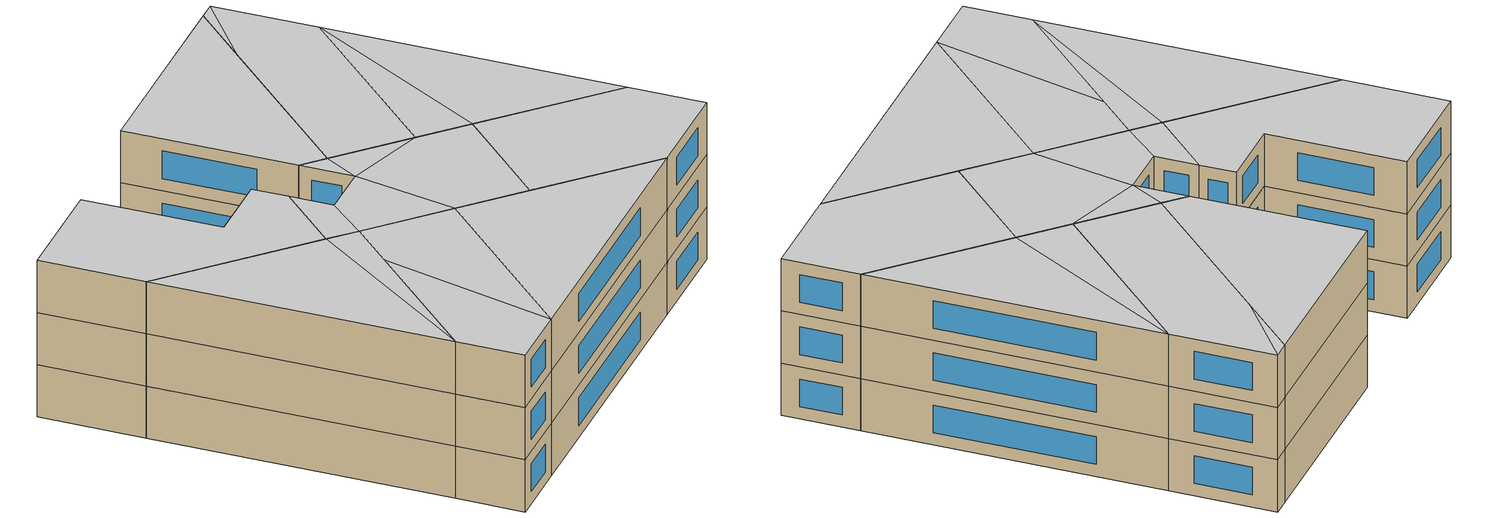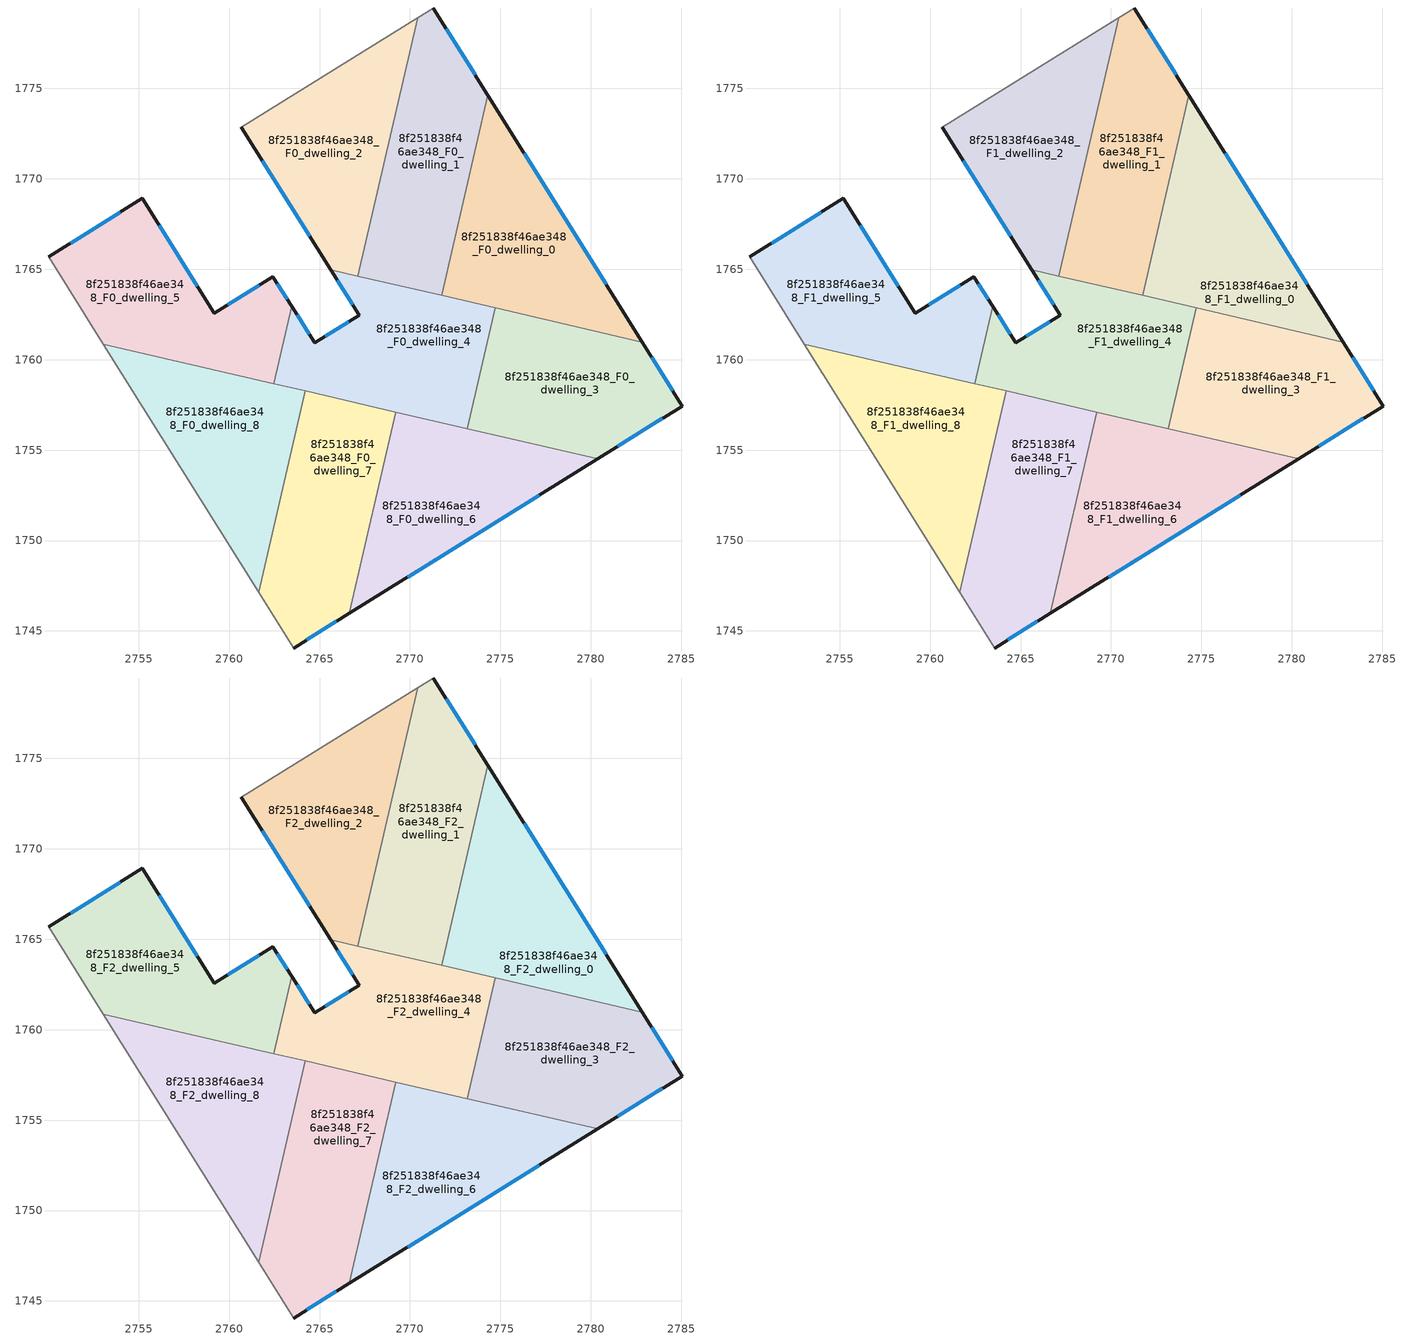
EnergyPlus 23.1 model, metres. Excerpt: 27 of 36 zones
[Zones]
8f251838f46ae348_F0_dwelling_0
 floor ground (EU_floor_Construction): 2774.31,1774.61 2782.85,1760.98 2771.75,1763.55 z0
 wall outside (EU_wall_Construction): 2782.85,1760.98 2774.31,1774.61 z0:3
 wall to 8f251838f46ae348_F0_dwelling_1 (EU_wall_Construction): 2774.31,1774.61 2771.75,1763.55 z0:3
 wall to 8f251838f46ae348_F0_dwelling_3 (EU_wall_Construction): 2774.72,1762.86 2782.85,1760.98 z0:3
 wall to 8f251838f46ae348_F0_dwelling_4 (EU_wall_Construction): 2771.75,1763.55 2774.72,1762.86 z0:3
 window (EU_Window_Construction): 2780.84,1764.18 2776.31,1771.41 z0.7:2.3
8f251838f46ae348_F0_dwelling_1
 floor ground (EU_floor_Construction): 2771.28,1779.45 2774.31,1774.61 2771.75,1763.55 2767.12,1764.62 2770.43,1778.92 z0
 wall outside (EU_wall_Construction): 2774.31,1774.61 2771.28,1779.45 z0:3
 wall adiabatic (EU_wall_Construction): 2771.28,1779.45 2770.43,1778.92 z0:3
 wall to 8f251838f46ae348_F0_dwelling_2 (EU_wall_Construction): 2770.43,1778.92 2767.12,1764.62 z0:3
 wall to 8f251838f46ae348_F0_dwelling_4 (EU_wall_Construction): 2767.12,1764.62 2771.75,1763.55 z0:3
 window (EU_Window_Construction): 2773.6,1775.75 2771.99,1778.31 z0.7:2.3
8f251838f46ae348_F0_dwelling_2
 floor ground (EU_floor_Construction): 2770.43,1778.92 2767.12,1764.62 2765.62,1764.97 2760.68,1772.86 z0
 wall outside (EU_wall_Construction): 2760.68,1772.86 2765.62,1764.97 z0:3
 wall adiabatic (EU_wall_Construction): 2770.43,1778.92 2760.68,1772.86 z0:3
 wall to 8f251838f46ae348_F0_dwelling_4 (EU_wall_Construction): 2765.62,1764.97 2767.12,1764.62 z0:3
 window (EU_Window_Construction): 2761.84,1771.01 2764.46,1766.82 z0.7:2.3
8f251838f46ae348_F0_dwelling_3
 floor ground (EU_floor_Construction): 2782.85,1760.98 2785.06,1757.44 2780.38,1754.52 2773.17,1756.19 2774.72,1762.86 z0
 wall outside (EU_wall_Construction): 2780.38,1754.52 2785.06,1757.44 2782.85,1760.98 z0:3
 wall to 8f251838f46ae348_F0_dwelling_4 (EU_wall_Construction): 2774.72,1762.86 2773.17,1756.19 z0:3
 wall to 8f251838f46ae348_F0_dwelling_6 (EU_wall_Construction): 2773.17,1756.19 2780.38,1754.52 z0:3
 window (EU_Window_Construction): 2784.54,1758.27 2783.37,1760.15 / 2781.48,1755.21 2783.96,1756.75 z0.7:2.3
8f251838f46ae348_F0_dwelling_4
 floor ground (EU_floor_Construction): 2774.72,1762.86 2773.17,1756.19 2769.23,1757.11 2767.19,1762.46 2771.75,1763.55 z0; 2771.75,1763.55 2767.19,1762.46 2767.12,1764.62 z0; 2767.12,1764.62 2767.19,1762.46 2765.62,1764.97 z0; 2763.45,1762.95 2764.72,1760.93 2764.21,1758.27 2762.46,1758.68 z0; 2767.19,1762.46 2769.23,1757.11 2764.21,1758.27 2764.72,1760.93 z0
 wall outside (EU_wall_Construction): 2765.62,1764.97 2767.19,1762.46 2764.72,1760.93 2763.46,1762.95 z0:3
 wall to 8f251838f46ae348_F0_dwelling_5 (EU_wall_Construction): 2763.45,1762.95 2762.46,1758.67 z0:3
 wall to 8f251838f46ae348_F0_dwelling_7 (EU_wall_Construction): 2764.21,1758.27 2769.23,1757.11 z0:3
 wall to 8f251838f46ae348_F0_dwelling_6 (EU_wall_Construction): 2769.23,1757.11 2773.17,1756.19 z0:3
 wall to 8f251838f46ae348_F0_dwelling_8 (EU_wall_Construction): 2762.46,1758.67 2764.21,1758.27 z0:3
 window (EU_Window_Construction): 2764.42,1761.4 2763.75,1762.48 / 2766.61,1762.1 2765.3,1761.29 / 2765.99,1764.38 2766.82,1763.05 z0.7:2.3
8f251838f46ae348_F0_dwelling_5
 floor ground (EU_floor_Construction): 2762.42,1764.6 2763.45,1762.95 2762.46,1758.68 2753.05,1760.86 2750.02,1765.7 2755.19,1768.92 2759.16,1762.57 z0
 wall outside (EU_wall_Construction): 2763.46,1762.95 2762.42,1764.6 2759.16,1762.57 2755.19,1768.92 2750.02,1765.7 z0:3
 wall adiabatic (EU_wall_Construction): 2750.02,1765.7 2753.05,1760.86 z0:3
 wall to 8f251838f46ae348_F0_dwelling_8 (EU_wall_Construction): 2753.05,1760.86 2762.46,1758.67 z0:3
 window (EU_Window_Construction): 2753.98,1768.16 2751.23,1766.45 / 2758.23,1764.06 2756.12,1767.42 / 2761.66,1764.12 2759.93,1763.05 / 2763.21,1763.34 2762.67,1764.21 z0.7:2.3
8f251838f46ae348_F0_dwelling_6
 floor ground (EU_floor_Construction): 2780.38,1754.52 2766.65,1745.97 2769.23,1757.11 z0
 wall outside (EU_wall_Construction): 2766.65,1745.97 2780.38,1754.52 z0:3
 wall to 8f251838f46ae348_F0_dwelling_7 (EU_wall_Construction): 2769.23,1757.11 2766.65,1745.97 z0:3
 window (EU_Window_Construction): 2769.87,1747.98 2777.16,1752.51 z0.7:2.3
8f251838f46ae348_F0_dwelling_7
 floor ground (EU_floor_Construction): 2769.23,1757.11 2766.65,1745.97 2763.54,1755.39 2764.21,1758.27 z0; 2763.54,1755.39 2766.65,1745.97 2763.57,1744.06 2761.63,1747.14 z0
 wall outside (EU_wall_Construction): 2763.57,1744.06 2766.65,1745.97 z0:3
 wall adiabatic (EU_wall_Construction): 2761.63,1747.14 2763.57,1744.06 z0:3
 wall to 8f251838f46ae348_F0_dwelling_8 (EU_wall_Construction): 2764.21,1758.27 2761.63,1747.14 z0:3
 window (EU_Window_Construction): 2764.29,1744.51 2765.92,1745.52 z0.7:2.3
8f251838f46ae348_F0_dwelling_8
 floor ground (EU_floor_Construction): 2764.21,1758.27 2761.63,1747.14 2762.46,1758.67 z0; 2762.46,1758.67 2761.63,1747.14 2753.05,1760.86 z0
 wall adiabatic (EU_wall_Construction): 2753.05,1760.86 2761.63,1747.14 z0:3
8f251838f46ae348_F1_dwelling_0
 floor to 8f251838f46ae348_F0_dwelling_0 (EU_floor_Construction): 2774.31,1774.61 2774.72,1762.86 2771.75,1763.55 z3; 2774.31,1774.61 2782.85,1760.98 2774.72,1762.86 z3
 wall outside (EU_wall_Construction): 2782.85,1760.98 2774.31,1774.61 z3:6
 wall to 8f251838f46ae348_F1_dwelling_1 (EU_wall_Construction): 2774.31,1774.61 2771.75,1763.55 z3:6
 wall to 8f251838f46ae348_F1_dwelling_3 (EU_wall_Construction): 2774.72,1762.86 2782.85,1760.98 z3:6
 wall to 8f251838f46ae348_F1_dwelling_4 (EU_wall_Construction): 2771.75,1763.55 2774.72,1762.86 z3:6
 window (EU_Window_Construction): 2780.84,1764.18 2776.31,1771.41 z3.7:5.3
8f251838f46ae348_F1_dwelling_1
 floor to 8f251838f46ae348_F0_dwelling_1 (EU_floor_Construction): 2771.28,1779.45 2774.31,1774.61 2771.75,1763.55 2767.12,1764.62 2769.49,1774.88 z3; 2771.28,1779.45 2769.49,1774.88 2770.43,1778.92 z3
 wall outside (EU_wall_Construction): 2774.31,1774.61 2771.28,1779.45 z3:6
 wall adiabatic (EU_wall_Construction): 2771.28,1779.45 2770.43,1778.92 z3:6
 wall to 8f251838f46ae348_F1_dwelling_2 (EU_wall_Construction): 2770.43,1778.92 2767.12,1764.62 z3:6
 wall to 8f251838f46ae348_F1_dwelling_4 (EU_wall_Construction): 2767.12,1764.62 2771.75,1763.55 z3:6
 window (EU_Window_Construction): 2773.6,1775.75 2771.99,1778.31 z3.7:5.3
8f251838f46ae348_F1_dwelling_2
 floor to 8f251838f46ae348_F0_dwelling_2 (EU_floor_Construction): 2770.43,1778.92 2767.12,1764.62 2765.62,1764.97 2760.68,1772.86 z3
 wall outside (EU_wall_Construction): 2760.68,1772.86 2765.62,1764.97 z3:6
 wall adiabatic (EU_wall_Construction): 2770.43,1778.92 2760.68,1772.86 z3:6
 wall to 8f251838f46ae348_F1_dwelling_4 (EU_wall_Construction): 2765.62,1764.97 2767.12,1764.62 z3:6
 window (EU_Window_Construction): 2761.84,1771.01 2764.46,1766.82 z3.7:5.3
8f251838f46ae348_F1_dwelling_3
 floor to 8f251838f46ae348_F0_dwelling_3 (EU_floor_Construction): 2782.85,1760.98 2785.06,1757.44 2780.38,1754.52 2773.17,1756.19 2774.72,1762.86 z3
 wall outside (EU_wall_Construction): 2780.38,1754.52 2785.06,1757.44 2782.85,1760.98 z3:6
 wall to 8f251838f46ae348_F1_dwelling_4 (EU_wall_Construction): 2774.72,1762.86 2773.17,1756.19 z3:6
 wall to 8f251838f46ae348_F1_dwelling_6 (EU_wall_Construction): 2773.17,1756.19 2780.38,1754.52 z3:6
 window (EU_Window_Construction): 2784.54,1758.27 2783.37,1760.15 / 2781.48,1755.21 2783.96,1756.75 z3.7:5.3
8f251838f46ae348_F1_dwelling_4
 floor to 8f251838f46ae348_F0_dwelling_4 (EU_floor_Construction): 2771.75,1763.55 2767.19,1762.46 2767.12,1764.62 z3; 2767.19,1762.46 2769.23,1757.11 2764.21,1758.27 2764.72,1760.93 z3; 2774.72,1762.86 2773.17,1756.19 2769.23,1757.11 2767.19,1762.46 2771.75,1763.55 z3; 2763.45,1762.95 2764.72,1760.93 2764.21,1758.27 2762.46,1758.68 z3; 2767.12,1764.62 2767.19,1762.46 2765.62,1764.97 z3
 wall outside (EU_wall_Construction): 2765.62,1764.97 2767.19,1762.46 2764.72,1760.93 2763.46,1762.95 z3:6
 wall to 8f251838f46ae348_F1_dwelling_5 (EU_wall_Construction): 2763.45,1762.95 2762.46,1758.67 z3:6
 wall to 8f251838f46ae348_F1_dwelling_7 (EU_wall_Construction): 2764.21,1758.27 2769.23,1757.11 z3:6
 wall to 8f251838f46ae348_F1_dwelling_6 (EU_wall_Construction): 2769.23,1757.11 2773.17,1756.19 z3:6
 wall to 8f251838f46ae348_F1_dwelling_8 (EU_wall_Construction): 2762.46,1758.67 2764.21,1758.27 z3:6
 window (EU_Window_Construction): 2764.42,1761.4 2763.75,1762.48 / 2766.61,1762.1 2765.3,1761.29 / 2765.99,1764.38 2766.82,1763.05 z3.7:5.3
8f251838f46ae348_F1_dwelling_5
 floor to 8f251838f46ae348_F0_dwelling_5 (EU_floor_Construction): 2762.42,1764.6 2763.45,1762.95 2762.46,1758.68 2753.05,1760.86 2750.02,1765.7 2755.19,1768.92 2759.16,1762.57 z3
 wall outside (EU_wall_Construction): 2763.46,1762.95 2762.42,1764.6 2759.16,1762.57 2755.19,1768.92 2750.02,1765.7 z3:6
 wall adiabatic (EU_wall_Construction): 2750.02,1765.7 2753.05,1760.86 z3:6
 wall to 8f251838f46ae348_F1_dwelling_8 (EU_wall_Construction): 2753.05,1760.86 2762.46,1758.67 z3:6
 window (EU_Window_Construction): 2753.98,1768.16 2751.23,1766.45 / 2758.23,1764.06 2756.12,1767.42 / 2761.66,1764.12 2759.93,1763.05 / 2763.21,1763.34 2762.67,1764.21 z3.7:5.3
8f251838f46ae348_F1_dwelling_6
 floor to 8f251838f46ae348_F0_dwelling_6 (EU_floor_Construction): 2780.38,1754.52 2766.65,1745.97 2769.23,1757.11 z3
 wall outside (EU_wall_Construction): 2766.65,1745.97 2780.38,1754.52 z3:6
 wall to 8f251838f46ae348_F1_dwelling_7 (EU_wall_Construction): 2769.23,1757.11 2766.65,1745.97 z3:6
 window (EU_Window_Construction): 2769.87,1747.98 2777.16,1752.51 z3.7:5.3
8f251838f46ae348_F1_dwelling_7
 floor to 8f251838f46ae348_F0_dwelling_7 (EU_floor_Construction): 2769.23,1757.11 2766.65,1745.97 2763.54,1755.39 2764.21,1758.27 z3; 2763.54,1755.39 2766.65,1745.97 2763.57,1744.06 2761.63,1747.14 z3
 wall outside (EU_wall_Construction): 2763.57,1744.06 2766.65,1745.97 z3:6
 wall adiabatic (EU_wall_Construction): 2761.63,1747.14 2763.57,1744.06 z3:6
 wall to 8f251838f46ae348_F1_dwelling_8 (EU_wall_Construction): 2764.21,1758.27 2761.63,1747.14 z3:6
 window (EU_Window_Construction): 2764.29,1744.51 2765.92,1745.52 z3.7:5.3
8f251838f46ae348_F1_dwelling_8
 floor to 8f251838f46ae348_F0_dwelling_8 (EU_floor_Construction): 2762.46,1758.67 2761.63,1747.14 2753.05,1760.86 z3; 2764.21,1758.27 2761.63,1747.14 2762.46,1758.67 z3
 wall adiabatic (EU_wall_Construction): 2753.05,1760.86 2761.63,1747.14 z3:6
8f251838f46ae348_F2_dwelling_0
 floor to 8f251838f46ae348_F1_dwelling_0 (EU_floor_Construction): 2774.31,1774.61 2774.72,1762.86 2771.75,1763.55 z6; 2774.31,1774.61 2782.85,1760.98 2774.72,1762.86 z6
 wall outside (EU_wall_Construction): 2782.85,1760.98 2774.31,1774.61 z6:9
 wall to 8f251838f46ae348_F2_dwelling_1 (EU_wall_Construction): 2774.31,1774.61 2771.75,1763.55 z6:9
 wall to 8f251838f46ae348_F2_dwelling_3 (EU_wall_Construction): 2774.72,1762.86 2782.85,1760.98 z6:9
 wall to 8f251838f46ae348_F2_dwelling_4 (EU_wall_Construction): 2771.75,1763.55 2774.72,1762.86 z6:9
 window (EU_Window_Construction): 2780.84,1764.18 2776.31,1771.41 z6.7:8.3
 ceiling to 8f251838f46ae348_F3_dwelling_0 (EU_floor_Construction): 2774.72,1762.86 2774.31,1774.61 2771.75,1763.55 z9; 2782.85,1760.98 2774.31,1774.61 2774.72,1762.86 z9
8f251838f46ae348_F2_dwelling_1
 floor to 8f251838f46ae348_F1_dwelling_1 (EU_floor_Construction): 2771.28,1779.45 2774.31,1774.61 2771.75,1763.55 2767.12,1764.62 2769.49,1774.88 z6; 2771.28,1779.45 2769.49,1774.88 2770.43,1778.92 z6
 wall outside (EU_wall_Construction): 2774.31,1774.61 2771.28,1779.45 z6:9
 wall adiabatic (EU_wall_Construction): 2771.28,1779.45 2770.43,1778.92 z6:9
 wall to 8f251838f46ae348_F2_dwelling_2 (EU_wall_Construction): 2770.43,1778.92 2767.12,1764.62 z6:9
 wall to 8f251838f46ae348_F2_dwelling_4 (EU_wall_Construction): 2767.12,1764.62 2771.75,1763.55 z6:9
 window (EU_Window_Construction): 2773.6,1775.75 2771.99,1778.31 z6.7:8.3
 ceiling to 8f251838f46ae348_F3_dwelling_1 (EU_floor_Construction): 2771.75,1763.55 2774.31,1774.61 2771.28,1779.45 2769.49,1774.88 2767.12,1764.62 z9; 2769.49,1774.88 2771.28,1779.45 2770.43,1778.92 z9
8f251838f46ae348_F2_dwelling_2
 floor to 8f251838f46ae348_F1_dwelling_2 (EU_floor_Construction): 2770.43,1778.92 2767.12,1764.62 2765.62,1764.97 2760.68,1772.86 z6
 wall outside (EU_wall_Construction): 2760.68,1772.86 2765.62,1764.97 z6:9
 wall adiabatic (EU_wall_Construction): 2770.43,1778.92 2760.68,1772.86 z6:9
 wall to 8f251838f46ae348_F2_dwelling_4 (EU_wall_Construction): 2765.62,1764.97 2767.12,1764.62 z6:9
 window (EU_Window_Construction): 2761.84,1771.01 2764.46,1766.82 z6.7:8.3
 ceiling to 8f251838f46ae348_F3_dwelling_2 (EU_floor_Construction): 2767.12,1764.62 2770.43,1778.92 2760.68,1772.86 2765.62,1764.97 z9
8f251838f46ae348_F2_dwelling_3
 floor to 8f251838f46ae348_F1_dwelling_3 (EU_floor_Construction): 2782.85,1760.98 2785.06,1757.44 2780.38,1754.52 2773.17,1756.19 2774.72,1762.86 z6
 wall outside (EU_wall_Construction): 2780.38,1754.52 2785.06,1757.44 2782.85,1760.98 z6:9
 wall to 8f251838f46ae348_F2_dwelling_4 (EU_wall_Construction): 2774.72,1762.86 2773.17,1756.19 z6:9
 wall to 8f251838f46ae348_F2_dwelling_6 (EU_wall_Construction): 2773.17,1756.19 2780.38,1754.52 z6:9
 window (EU_Window_Construction): 2784.54,1758.27 2783.37,1760.15 / 2781.48,1755.21 2783.96,1756.75 z6.7:8.3
 ceiling to 8f251838f46ae348_F3_dwelling_3 (EU_floor_Construction): 2785.06,1757.44 2782.85,1760.98 2774.72,1762.86 2773.17,1756.19 2780.38,1754.52 z9
8f251838f46ae348_F2_dwelling_4
 floor to 8f251838f46ae348_F1_dwelling_4 (EU_floor_Construction): 2771.75,1763.55 2767.19,1762.46 2767.12,1764.62 z6; 2767.19,1762.46 2769.23,1757.11 2764.21,1758.27 2764.72,1760.93 z6; 2774.72,1762.86 2773.17,1756.19 2769.23,1757.11 2767.19,1762.46 2771.75,1763.55 z6; 2763.45,1762.95 2764.72,1760.93 2764.21,1758.27 2762.46,1758.68 z6; 2767.12,1764.62 2767.19,1762.46 2765.62,1764.97 z6
 wall outside (EU_wall_Construction): 2765.62,1764.97 2767.19,1762.46 2764.72,1760.93 2763.46,1762.95 z6:9
 wall to 8f251838f46ae348_F2_dwelling_5 (EU_wall_Construction): 2763.45,1762.95 2762.46,1758.67 z6:9
 wall to 8f251838f46ae348_F2_dwelling_7 (EU_wall_Construction): 2764.21,1758.27 2769.23,1757.11 z6:9
 wall to 8f251838f46ae348_F2_dwelling_6 (EU_wall_Construction): 2769.23,1757.11 2773.17,1756.19 z6:9
 wall to 8f251838f46ae348_F2_dwelling_8 (EU_wall_Construction): 2762.46,1758.67 2764.21,1758.27 z6:9
 window (EU_Window_Construction): 2764.42,1761.4 2763.75,1762.48 / 2766.61,1762.1 2765.3,1761.29 / 2765.99,1764.38 2766.82,1763.05 z6.7:8.3
 ceiling to 8f251838f46ae348_F3_dwelling_4 (EU_floor_Construction): 2771.75,1763.55 2767.12,1764.62 2767.19,1762.46 z9; 2769.23,1757.11 2767.19,1762.46 2764.72,1760.93 2764.21,1758.27 z9; 2773.17,1756.19 2774.72,1762.86 2771.75,1763.55 2767.19,1762.46 2769.23,1757.11 z9; 2764.21,1758.27 2764.72,1760.93 2763.45,1762.95 2762.46,1758.68 z9; 2767.19,1762.46 2767.12,1764.62 2765.62,1764.97 z9
8f251838f46ae348_F2_dwelling_5
 floor to 8f251838f46ae348_F1_dwelling_5 (EU_floor_Construction): 2762.42,1764.6 2763.45,1762.95 2762.46,1758.68 2753.05,1760.86 2750.02,1765.7 2755.19,1768.92 2759.16,1762.57 z6
 wall outside (EU_wall_Construction): 2763.46,1762.95 2762.42,1764.6 2759.16,1762.57 2755.19,1768.92 2750.02,1765.7 z6:9
 wall adiabatic (EU_wall_Construction): 2750.02,1765.7 2753.05,1760.86 z6:9
 wall to 8f251838f46ae348_F2_dwelling_8 (EU_wall_Construction): 2753.05,1760.86 2762.46,1758.67 z6:9
 window (EU_Window_Construction): 2753.98,1768.16 2751.23,1766.45 / 2758.23,1764.06 2756.12,1767.42 / 2761.66,1764.12 2759.93,1763.05 / 2763.21,1763.34 2762.67,1764.21 z6.7:8.3
 ceiling to 8f251838f46ae348_F3_dwelling_5 (EU_floor_Construction): 2762.46,1758.68 2763.45,1762.95 2762.42,1764.6 2759.16,1762.57 2755.19,1768.92 2750.02,1765.7 2753.05,1760.86 z9
8f251838f46ae348_F2_dwelling_6
 floor to 8f251838f46ae348_F1_dwelling_6 (EU_floor_Construction): 2780.38,1754.52 2766.65,1745.97 2769.23,1757.11 z6
 wall outside (EU_wall_Construction): 2766.65,1745.97 2780.38,1754.52 z6:9
 wall to 8f251838f46ae348_F2_dwelling_7 (EU_wall_Construction): 2769.23,1757.11 2766.65,1745.97 z6:9
 window (EU_Window_Construction): 2769.87,1747.98 2777.16,1752.51 z6.7:8.3
 ceiling to 8f251838f46ae348_F3_dwelling_6 (EU_floor_Construction): 2780.38,1754.52 2769.23,1757.11 2766.65,1745.97 z9
8f251838f46ae348_F2_dwelling_7
 floor to 8f251838f46ae348_F1_dwelling_7 (EU_floor_Construction): 2769.23,1757.11 2766.65,1745.97 2763.54,1755.39 2764.21,1758.27 z6; 2763.54,1755.39 2766.65,1745.97 2763.57,1744.06 2761.63,1747.14 z6
 wall outside (EU_wall_Construction): 2763.57,1744.06 2766.65,1745.97 z6:9
 wall adiabatic (EU_wall_Construction): 2761.63,1747.14 2763.57,1744.06 z6:9
 wall to 8f251838f46ae348_F2_dwelling_8 (EU_wall_Construction): 2764.21,1758.27 2761.63,1747.14 z6:9
 window (EU_Window_Construction): 2764.29,1744.51 2765.92,1745.52 z6.7:8.3
 ceiling to 8f251838f46ae348_F3_dwelling_7 (EU_floor_Construction): 2766.65,1745.97 2769.23,1757.11 2764.21,1758.27 2763.54,1755.39 z9; 2766.65,1745.97 2763.54,1755.39 2761.63,1747.14 2763.57,1744.06 z9
8f251838f46ae348_F2_dwelling_8
 floor to 8f251838f46ae348_F1_dwelling_8 (EU_floor_Construction): 2762.46,1758.67 2761.63,1747.14 2753.05,1760.86 z6; 2764.21,1758.27 2761.63,1747.14 2762.46,1758.67 z6
 wall adiabatic (EU_wall_Construction): 2753.05,1760.86 2761.63,1747.14 z6:9
 ceiling to 8f251838f46ae348_F3_dwelling_8 (EU_floor_Construction): 2761.63,1747.14 2762.46,1758.67 2753.05,1760.86 z9; 2761.63,1747.14 2764.21,1758.27 2762.46,1758.67 z9
[Building]
EU S2 Campaign: North Axis=0; Terrain=City; Solar Distribution=FullExterior
[Site:Location]
Budapest.Ferenc.Liszt.Intl.AP: Latitude=47.437; Longitude=19.256; Time Zone=1; Elevation=185
[SizingPeriod:WeatherFileDays]
AnnualSizingPeriod: Begin Month=1; Begin Day of Month=1; End Month=12; End Day of Month=31; Day of Week for Start Day=Monday; Use Weather File Daylight Saving Period=No; Use Weather File Rain and Snow Indicators=No
[MATERIAL]
EU_InternalMass_Material: Roughness=MediumRough; Thickness=0.1; Conductivity=1; Density=1800; Specific Heat=900; Thermal Absorptance=0.9; Solar Absorptance=0.7; Visible Absorptance=0.7
[MATERIAL:NOMASS] Roughness=MediumRough; Thermal Absorptance=0.9; Solar Absorptance=0.7; Visible Absorptance=0.7
Name | Thermal Resistance
EU_wall_NoMass | 0.832559
EU_floor_NoMass | 0.872794
[WINDOWMATERIAL:SIMPLEGLAZINGSYSTEM]
EU_Window_SimpleGlazing: UFactor=2.79869; Solar Heat Gain Coefficient=0.75; Visible Transmittance=0.75
[CONSTRUCTION]
EU_wall_Construction: EU_wall_NoMass
EU_floor_Construction: EU_floor_NoMass
EU_Window_Construction: EU_Window_SimpleGlazing
EU_InternalMass_Construction: EU_InternalMass_Material
[ZONE] Type=1; Multiplier=1; Ceiling Height=autocalculate; Floor Area=autocalculate; Part of Total Floor Area=Yes
Name | Volume
8f251838f46ae348_F0_dwelling_0; 8f251838f46ae348_F1_dwelling_0; 8f251838f46ae348_F2_dwelling_0 | 194.089
8f251838f46ae348_F0_dwelling_1; 8f251838f46ae348_F1_dwelling_1; 8f251838f46ae348_F2_dwelling_1 | 194.077
8f251838f46ae348_F0_dwelling_2; 8f251838f46ae348_F1_dwelling_2; 8f251838f46ae348_F2_dwelling_2 | 194.073
8f251838f46ae348_F0_dwelling_3; 8f251838f46ae348_F1_dwelling_3; 8f251838f46ae348_F2_dwelling_3 | 196.296
8f251838f46ae348_F0_dwelling_4; 8f251838f46ae348_F1_dwelling_4; 8f251838f46ae348_F2_dwelling_4 | 196.314
8f251838f46ae348_F0_dwelling_5; 8f251838f46ae348_F1_dwelling_5; 8f251838f46ae348_F2_dwelling_5 | 202.967
8f251838f46ae348_F0_dwelling_6; 8f251838f46ae348_F1_dwelling_6; 8f251838f46ae348_F2_dwelling_6 | 196.291
8f251838f46ae348_F0_dwelling_7; 8f251838f46ae348_F1_dwelling_7; 8f251838f46ae348_F2_dwelling_7 | 196.309
8f251838f46ae348_F0_dwelling_8; 8f251838f46ae348_F1_dwelling_8; 8f251838f46ae348_F2_dwelling_8 | 196.323
[INTERNALMASS] Construction=EU_InternalMass_Construction
Name | Zone or ZoneList | Surface Area
8f251838f46ae348_F0_dwelling_0_EU_InternalMass | 8f251838f46ae348_F0_dwelling_0 | 64.6982
8f251838f46ae348_F0_dwelling_1_EU_InternalMass | 8f251838f46ae348_F0_dwelling_1 | 64.6933
8f251838f46ae348_F0_dwelling_2_EU_InternalMass | 8f251838f46ae348_F0_dwelling_2 | 64.6909
8f251838f46ae348_F0_dwelling_3_EU_InternalMass | 8f251838f46ae348_F0_dwelling_3 | 65.434
8f251838f46ae348_F0_dwelling_4_EU_InternalMass | 8f251838f46ae348_F0_dwelling_4 | 65.4416
8f251838f46ae348_F0_dwelling_5_EU_InternalMass | 8f251838f46ae348_F0_dwelling_5 | 67.6549
8f251838f46ae348_F0_dwelling_6_EU_InternalMass | 8f251838f46ae348_F0_dwelling_6 | 65.4303
8f251838f46ae348_F0_dwelling_7_EU_InternalMass | 8f251838f46ae348_F0_dwelling_7 | 65.4368
8f251838f46ae348_F0_dwelling_8_EU_InternalMass | 8f251838f46ae348_F0_dwelling_8 | 65.4412
8f251838f46ae348_F1_dwelling_0_EU_InternalMass | 8f251838f46ae348_F1_dwelling_0 | 64.6982
8f251838f46ae348_F1_dwelling_1_EU_InternalMass | 8f251838f46ae348_F1_dwelling_1 | 64.6933
8f251838f46ae348_F1_dwelling_2_EU_InternalMass | 8f251838f46ae348_F1_dwelling_2 | 64.6909
8f251838f46ae348_F1_dwelling_3_EU_InternalMass | 8f251838f46ae348_F1_dwelling_3 | 65.434
8f251838f46ae348_F1_dwelling_4_EU_InternalMass | 8f251838f46ae348_F1_dwelling_4 | 65.4416
8f251838f46ae348_F1_dwelling_5_EU_InternalMass | 8f251838f46ae348_F1_dwelling_5 | 67.6549
8f251838f46ae348_F1_dwelling_6_EU_InternalMass | 8f251838f46ae348_F1_dwelling_6 | 65.4303
8f251838f46ae348_F1_dwelling_7_EU_InternalMass | 8f251838f46ae348_F1_dwelling_7 | 65.4368
8f251838f46ae348_F1_dwelling_8_EU_InternalMass | 8f251838f46ae348_F1_dwelling_8 | 65.4412
8f251838f46ae348_F2_dwelling_0_EU_InternalMass | 8f251838f46ae348_F2_dwelling_0 | 64.6982
8f251838f46ae348_F2_dwelling_1_EU_InternalMass | 8f251838f46ae348_F2_dwelling_1 | 64.6933
8f251838f46ae348_F2_dwelling_2_EU_InternalMass | 8f251838f46ae348_F2_dwelling_2 | 64.6909
8f251838f46ae348_F2_dwelling_3_EU_InternalMass | 8f251838f46ae348_F2_dwelling_3 | 65.434
8f251838f46ae348_F2_dwelling_4_EU_InternalMass | 8f251838f46ae348_F2_dwelling_4 | 65.4416
8f251838f46ae348_F2_dwelling_5_EU_InternalMass | 8f251838f46ae348_F2_dwelling_5 | 67.6549
8f251838f46ae348_F2_dwelling_6_EU_InternalMass | 8f251838f46ae348_F2_dwelling_6 | 65.4303
8f251838f46ae348_F2_dwelling_7_EU_InternalMass | 8f251838f46ae348_F2_dwelling_7 | 65.4368
8f251838f46ae348_F2_dwelling_8_EU_InternalMass | 8f251838f46ae348_F2_dwelling_8 | 65.4412
[OTHEREQUIPMENT] Fuel Type=Electricity; Design Level Calculation Method=Watts/Area; Power per Zone Floor Area=1; Fraction Latent=0; Fraction Radiant=0; Fraction Lost=0; Carbon Dioxide Generation Rate=0; EndUse Subcategory=EU_Step8_InternalGains
Name | Zone or ZoneList or Space or SpaceList | Schedule
EU_Step8_InternalGain_8f251838f46ae348_F0_dwelling_0_f000 | 8f251838f46ae348_F0_dwelling_0 | EU_Step8_GainSchedule_8f251838f46ae348_F0_dwelling_0_f000
EU_Step8_InternalGain_8f251838f46ae348_F0_dwelling_1_f000 | 8f251838f46ae348_F0_dwelling_1 | EU_Step8_GainSchedule_8f251838f46ae348_F0_dwelling_1_f000
EU_Step8_InternalGain_8f251838f46ae348_F0_dwelling_2_f000 | 8f251838f46ae348_F0_dwelling_2 | EU_Step8_GainSchedule_8f251838f46ae348_F0_dwelling_2_f000
EU_Step8_InternalGain_8f251838f46ae348_F0_dwelling_3_f000 | 8f251838f46ae348_F0_dwelling_3 | EU_Step8_GainSchedule_8f251838f46ae348_F0_dwelling_3_f000
EU_Step8_InternalGain_8f251838f46ae348_F0_dwelling_4_f000 | 8f251838f46ae348_F0_dwelling_4 | EU_Step8_GainSchedule_8f251838f46ae348_F0_dwelling_4_f000
EU_Step8_InternalGain_8f251838f46ae348_F0_dwelling_5_f000 | 8f251838f46ae348_F0_dwelling_5 | EU_Step8_GainSchedule_8f251838f46ae348_F0_dwelling_5_f000
EU_Step8_InternalGain_8f251838f46ae348_F0_dwelling_6_f000 | 8f251838f46ae348_F0_dwelling_6 | EU_Step8_GainSchedule_8f251838f46ae348_F0_dwelling_6_f000
EU_Step8_InternalGain_8f251838f46ae348_F0_dwelling_7_f000 | 8f251838f46ae348_F0_dwelling_7 | EU_Step8_GainSchedule_8f251838f46ae348_F0_dwelling_7_f000
EU_Step8_InternalGain_8f251838f46ae348_F0_dwelling_8_f000 | 8f251838f46ae348_F0_dwelling_8 | EU_Step8_GainSchedule_8f251838f46ae348_F0_dwelling_8_f000
EU_Step8_InternalGain_8f251838f46ae348_F1_dwelling_0_f000 | 8f251838f46ae348_F1_dwelling_0 | EU_Step8_GainSchedule_8f251838f46ae348_F1_dwelling_0_f000
EU_Step8_InternalGain_8f251838f46ae348_F1_dwelling_1_f000 | 8f251838f46ae348_F1_dwelling_1 | EU_Step8_GainSchedule_8f251838f46ae348_F1_dwelling_1_f000
EU_Step8_InternalGain_8f251838f46ae348_F1_dwelling_2_f000 | 8f251838f46ae348_F1_dwelling_2 | EU_Step8_GainSchedule_8f251838f46ae348_F1_dwelling_2_f000
EU_Step8_InternalGain_8f251838f46ae348_F1_dwelling_3_f000 | 8f251838f46ae348_F1_dwelling_3 | EU_Step8_GainSchedule_8f251838f46ae348_F1_dwelling_3_f000
EU_Step8_InternalGain_8f251838f46ae348_F1_dwelling_4_f000 | 8f251838f46ae348_F1_dwelling_4 | EU_Step8_GainSchedule_8f251838f46ae348_F1_dwelling_4_f000
EU_Step8_InternalGain_8f251838f46ae348_F1_dwelling_5_f000 | 8f251838f46ae348_F1_dwelling_5 | EU_Step8_GainSchedule_8f251838f46ae348_F1_dwelling_5_f000
EU_Step8_InternalGain_8f251838f46ae348_F1_dwelling_6_f000 | 8f251838f46ae348_F1_dwelling_6 | EU_Step8_GainSchedule_8f251838f46ae348_F1_dwelling_6_f000
EU_Step8_InternalGain_8f251838f46ae348_F1_dwelling_7_f000 | 8f251838f46ae348_F1_dwelling_7 | EU_Step8_GainSchedule_8f251838f46ae348_F1_dwelling_7_f000
EU_Step8_InternalGain_8f251838f46ae348_F1_dwelling_8_f000 | 8f251838f46ae348_F1_dwelling_8 | EU_Step8_GainSchedule_8f251838f46ae348_F1_dwelling_8_f000
EU_Step8_InternalGain_8f251838f46ae348_F2_dwelling_0_f000 | 8f251838f46ae348_F2_dwelling_0 | EU_Step8_GainSchedule_8f251838f46ae348_F2_dwelling_0_f000
EU_Step8_InternalGain_8f251838f46ae348_F2_dwelling_1_f000 | 8f251838f46ae348_F2_dwelling_1 | EU_Step8_GainSchedule_8f251838f46ae348_F2_dwelling_1_f000
EU_Step8_InternalGain_8f251838f46ae348_F2_dwelling_2_f000 | 8f251838f46ae348_F2_dwelling_2 | EU_Step8_GainSchedule_8f251838f46ae348_F2_dwelling_2_f000
EU_Step8_InternalGain_8f251838f46ae348_F2_dwelling_3_f000 | 8f251838f46ae348_F2_dwelling_3 | EU_Step8_GainSchedule_8f251838f46ae348_F2_dwelling_3_f000
EU_Step8_InternalGain_8f251838f46ae348_F2_dwelling_4_f000 | 8f251838f46ae348_F2_dwelling_4 | EU_Step8_GainSchedule_8f251838f46ae348_F2_dwelling_4_f000
EU_Step8_InternalGain_8f251838f46ae348_F2_dwelling_5_f000 | 8f251838f46ae348_F2_dwelling_5 | EU_Step8_GainSchedule_8f251838f46ae348_F2_dwelling_5_f000
EU_Step8_InternalGain_8f251838f46ae348_F2_dwelling_6_f000 | 8f251838f46ae348_F2_dwelling_6 | EU_Step8_GainSchedule_8f251838f46ae348_F2_dwelling_6_f000
EU_Step8_InternalGain_8f251838f46ae348_F2_dwelling_7_f000 | 8f251838f46ae348_F2_dwelling_7 | EU_Step8_GainSchedule_8f251838f46ae348_F2_dwelling_7_f000
EU_Step8_InternalGain_8f251838f46ae348_F2_dwelling_8_f000 | 8f251838f46ae348_F2_dwelling_8 | EU_Step8_GainSchedule_8f251838f46ae348_F2_dwelling_8_f000
[ZONEVENTILATION:DESIGNFLOWRATE] Schedule=EU_AlwaysOn; Design Flow Rate Calculation Method=AirChanges/Hour; Air Changes per Hour=0.475469; Ventilation Type=Natural; Fan Pressure Rise=0; Fan Total Efficiency=1; Constant Term Coefficient=1; Temperature Term Coefficient=0; Velocity Term Coefficient=0; Velocity Squared Term Coefficient=0; Minimum Indoor Temperature=-100; Maximum Indoor Temperature=100; Delta Temperature=-100; Minimum Outdoor Temperature=-100; Maximum Outdoor Temperature=100; Maximum Wind Speed=40
Name | Zone or ZoneList or Space or SpaceList
EU_ConstantAir_8f251838f46ae348_F0_dwelling_0 | 8f251838f46ae348_F0_dwelling_0
EU_ConstantAir_8f251838f46ae348_F0_dwelling_1 | 8f251838f46ae348_F0_dwelling_1
EU_ConstantAir_8f251838f46ae348_F0_dwelling_2 | 8f251838f46ae348_F0_dwelling_2
EU_ConstantAir_8f251838f46ae348_F0_dwelling_3 | 8f251838f46ae348_F0_dwelling_3
EU_ConstantAir_8f251838f46ae348_F0_dwelling_4 | 8f251838f46ae348_F0_dwelling_4
EU_ConstantAir_8f251838f46ae348_F0_dwelling_5 | 8f251838f46ae348_F0_dwelling_5
EU_ConstantAir_8f251838f46ae348_F0_dwelling_6 | 8f251838f46ae348_F0_dwelling_6
EU_ConstantAir_8f251838f46ae348_F0_dwelling_7 | 8f251838f46ae348_F0_dwelling_7
EU_ConstantAir_8f251838f46ae348_F0_dwelling_8 | 8f251838f46ae348_F0_dwelling_8
EU_ConstantAir_8f251838f46ae348_F1_dwelling_0 | 8f251838f46ae348_F1_dwelling_0
EU_ConstantAir_8f251838f46ae348_F1_dwelling_1 | 8f251838f46ae348_F1_dwelling_1
EU_ConstantAir_8f251838f46ae348_F1_dwelling_2 | 8f251838f46ae348_F1_dwelling_2
EU_ConstantAir_8f251838f46ae348_F1_dwelling_3 | 8f251838f46ae348_F1_dwelling_3
EU_ConstantAir_8f251838f46ae348_F1_dwelling_4 | 8f251838f46ae348_F1_dwelling_4
EU_ConstantAir_8f251838f46ae348_F1_dwelling_5 | 8f251838f46ae348_F1_dwelling_5
EU_ConstantAir_8f251838f46ae348_F1_dwelling_6 | 8f251838f46ae348_F1_dwelling_6
EU_ConstantAir_8f251838f46ae348_F1_dwelling_7 | 8f251838f46ae348_F1_dwelling_7
EU_ConstantAir_8f251838f46ae348_F1_dwelling_8 | 8f251838f46ae348_F1_dwelling_8
EU_ConstantAir_8f251838f46ae348_F2_dwelling_0 | 8f251838f46ae348_F2_dwelling_0
EU_ConstantAir_8f251838f46ae348_F2_dwelling_1 | 8f251838f46ae348_F2_dwelling_1
EU_ConstantAir_8f251838f46ae348_F2_dwelling_2 | 8f251838f46ae348_F2_dwelling_2
EU_ConstantAir_8f251838f46ae348_F2_dwelling_3 | 8f251838f46ae348_F2_dwelling_3
EU_ConstantAir_8f251838f46ae348_F2_dwelling_4 | 8f251838f46ae348_F2_dwelling_4
EU_ConstantAir_8f251838f46ae348_F2_dwelling_5 | 8f251838f46ae348_F2_dwelling_5
EU_ConstantAir_8f251838f46ae348_F2_dwelling_6 | 8f251838f46ae348_F2_dwelling_6
EU_ConstantAir_8f251838f46ae348_F2_dwelling_7 | 8f251838f46ae348_F2_dwelling_7
EU_ConstantAir_8f251838f46ae348_F2_dwelling_8 | 8f251838f46ae348_F2_dwelling_8
[HVACTEMPLATE:THERMOSTAT] Constant Heating Setpoint=20; Constant Cooling Setpoint=50
EU_HeatOnly_8f251838f46ae348_F0_dwelling_0; EU_HeatOnly_8f251838f46ae348_F0_dwelling_1; EU_HeatOnly_8f251838f46ae348_F0_dwelling_2; EU_HeatOnly_8f251838f46ae348_F0_dwelling_3; EU_HeatOnly_8f251838f46ae348_F0_dwelling_4; EU_HeatOnly_8f251838f46ae348_F0_dwelling_5; EU_HeatOnly_8f251838f46ae348_F0_dwelling_6; EU_HeatOnly_8f251838f46ae348_F0_dwelling_7; EU_HeatOnly_8f251838f46ae348_F0_dwelling_8; EU_HeatOnly_8f251838f46ae348_F1_dwelling_0; EU_HeatOnly_8f251838f46ae348_F1_dwelling_1; EU_HeatOnly_8f251838f46ae348_F1_dwelling_2; EU_HeatOnly_8f251838f46ae348_F1_dwelling_3; EU_HeatOnly_8f251838f46ae348_F1_dwelling_4; EU_HeatOnly_8f251838f46ae348_F1_dwelling_5; EU_HeatOnly_8f251838f46ae348_F1_dwelling_6; EU_HeatOnly_8f251838f46ae348_F1_dwelling_7; EU_HeatOnly_8f251838f46ae348_F1_dwelling_8; EU_HeatOnly_8f251838f46ae348_F2_dwelling_0; EU_HeatOnly_8f251838f46ae348_F2_dwelling_1; EU_HeatOnly_8f251838f46ae348_F2_dwelling_2; EU_HeatOnly_8f251838f46ae348_F2_dwelling_3; EU_HeatOnly_8f251838f46ae348_F2_dwelling_4; EU_HeatOnly_8f251838f46ae348_F2_dwelling_5; EU_HeatOnly_8f251838f46ae348_F2_dwelling_6; EU_HeatOnly_8f251838f46ae348_F2_dwelling_7; EU_HeatOnly_8f251838f46ae348_F2_dwelling_8; EU_HeatOnly_8f251838f46ae348_F3_dwelling_0; EU_HeatOnly_8f251838f46ae348_F3_dwelling_1; EU_HeatOnly_8f251838f46ae348_F3_dwelling_2; EU_HeatOnly_8f251838f46ae348_F3_dwelling_3; EU_HeatOnly_8f251838f46ae348_F3_dwelling_4; EU_HeatOnly_8f251838f46ae348_F3_dwelling_5; EU_HeatOnly_8f251838f46ae348_F3_dwelling_6; EU_HeatOnly_8f251838f46ae348_F3_dwelling_7; EU_HeatOnly_8f251838f46ae348_F3_dwelling_8
[HVACTEMPLATE:ZONE:IDEALLOADSAIRSYSTEM] System Availability Schedule=EU_AlwaysOn; Maximum Heating Supply Air Temperature=50; Minimum Cooling Supply Air Temperature=13; Maximum Heating Supply Air Humidity Ratio=0.0156; Minimum Cooling Supply Air Humidity Ratio=0.0077; Heating Limit=NoLimit; Cooling Limit=NoLimit; Heating Availability Schedule=EU_AlwaysOn; Cooling Availability Schedule=EU_CoolingOff; Dehumidification Control Type=ConstantSensibleHeatRatio; Cooling Sensible Heat Ratio=0.7; Dehumidification Setpoint=60; Humidification Control Type=None; Humidification Setpoint=30; Outdoor Air Method=None; Outdoor Air Flow Rate per Person=0.00944; Outdoor Air Flow Rate per Zone Floor Area=0; Outdoor Air Flow Rate per Zone=0; Demand Controlled Ventilation Type=None; Outdoor Air Economizer Type=NoEconomizer; Heat Recovery Type=None; Sensible Heat Recovery Effectiveness=0.7; Latent Heat Recovery Effectiveness=0.65
Name | Template Thermostat
8f251838f46ae348_F0_dwelling_0 | EU_HeatOnly_8f251838f46ae348_F0_dwelling_0
8f251838f46ae348_F0_dwelling_1 | EU_HeatOnly_8f251838f46ae348_F0_dwelling_1
8f251838f46ae348_F0_dwelling_2 | EU_HeatOnly_8f251838f46ae348_F0_dwelling_2
8f251838f46ae348_F0_dwelling_3 | EU_HeatOnly_8f251838f46ae348_F0_dwelling_3
8f251838f46ae348_F0_dwelling_4 | EU_HeatOnly_8f251838f46ae348_F0_dwelling_4
8f251838f46ae348_F0_dwelling_5 | EU_HeatOnly_8f251838f46ae348_F0_dwelling_5
8f251838f46ae348_F0_dwelling_6 | EU_HeatOnly_8f251838f46ae348_F0_dwelling_6
8f251838f46ae348_F0_dwelling_7 | EU_HeatOnly_8f251838f46ae348_F0_dwelling_7
8f251838f46ae348_F0_dwelling_8 | EU_HeatOnly_8f251838f46ae348_F0_dwelling_8
8f251838f46ae348_F1_dwelling_0 | EU_HeatOnly_8f251838f46ae348_F1_dwelling_0
8f251838f46ae348_F1_dwelling_1 | EU_HeatOnly_8f251838f46ae348_F1_dwelling_1
8f251838f46ae348_F1_dwelling_2 | EU_HeatOnly_8f251838f46ae348_F1_dwelling_2
8f251838f46ae348_F1_dwelling_3 | EU_HeatOnly_8f251838f46ae348_F1_dwelling_3
8f251838f46ae348_F1_dwelling_4 | EU_HeatOnly_8f251838f46ae348_F1_dwelling_4
8f251838f46ae348_F1_dwelling_5 | EU_HeatOnly_8f251838f46ae348_F1_dwelling_5
8f251838f46ae348_F1_dwelling_6 | EU_HeatOnly_8f251838f46ae348_F1_dwelling_6
8f251838f46ae348_F1_dwelling_7 | EU_HeatOnly_8f251838f46ae348_F1_dwelling_7
8f251838f46ae348_F1_dwelling_8 | EU_HeatOnly_8f251838f46ae348_F1_dwelling_8
8f251838f46ae348_F2_dwelling_0 | EU_HeatOnly_8f251838f46ae348_F2_dwelling_0
8f251838f46ae348_F2_dwelling_1 | EU_HeatOnly_8f251838f46ae348_F2_dwelling_1
8f251838f46ae348_F2_dwelling_2 | EU_HeatOnly_8f251838f46ae348_F2_dwelling_2
8f251838f46ae348_F2_dwelling_3 | EU_HeatOnly_8f251838f46ae348_F2_dwelling_3
8f251838f46ae348_F2_dwelling_4 | EU_HeatOnly_8f251838f46ae348_F2_dwelling_4
8f251838f46ae348_F2_dwelling_5 | EU_HeatOnly_8f251838f46ae348_F2_dwelling_5
8f251838f46ae348_F2_dwelling_6 | EU_HeatOnly_8f251838f46ae348_F2_dwelling_6
8f251838f46ae348_F2_dwelling_7 | EU_HeatOnly_8f251838f46ae348_F2_dwelling_7
8f251838f46ae348_F2_dwelling_8 | EU_HeatOnly_8f251838f46ae348_F2_dwelling_8
[SIZING:ZONE] Zone Cooling Design Supply Air Temperature Input Method=SupplyAirTemperature; Zone Cooling Design Supply Air Temperature=13; Zone Heating Design Supply Air Temperature Input Method=SupplyAirTemperature; Zone Heating Design Supply Air Temperature=50; Zone Cooling Design Supply Air Humidity Ratio=0.008; Zone Heating Design Supply Air Humidity Ratio=0.008; Cooling Design Air Flow Method=DesignDay; Cooling Design Air Flow Rate=0; Cooling Minimum Air Flow per Zone Floor Area=0.000762; Cooling Minimum Air Flow=0; Cooling Minimum Air Flow Fraction=0.2; Heating Design Air Flow Method=DesignDay; Heating Design Air Flow Rate=0; Heating Maximum Air Flow per Zone Floor Area=0.002032; Heating Maximum Air Flow=0.141576; Heating Maximum Air Flow Fraction=0.3; Account for Dedicated Outdoor Air System=No; Dedicated Outdoor Air System Control Strategy=NeutralSupplyAir; Dedicated Outdoor Air Low Setpoint Temperature for Design=autosize; Dedicated Outdoor Air High Setpoint Temperature for Design=autosize; Zone Load Sizing Method=Sensible Load Only No Latent Load; Zone Latent Cooling Design Supply Air Humidity Ratio Input Method=HumidityRatioDifference; Zone Cooling Design Supply Air Humidity Ratio Difference=0.005; Zone Latent Heating Design Supply Air Humidity Ratio Input Method=HumidityRatioDifference; Zone Humidification Design Supply Air Humidity Ratio Difference=0.005
8f251838f46ae348_F0_dwelling_0; 8f251838f46ae348_F0_dwelling_1; 8f251838f46ae348_F0_dwelling_2; 8f251838f46ae348_F0_dwelling_3; 8f251838f46ae348_F0_dwelling_4; 8f251838f46ae348_F0_dwelling_5; 8f251838f46ae348_F0_dwelling_6; 8f251838f46ae348_F0_dwelling_7; 8f251838f46ae348_F0_dwelling_8; 8f251838f46ae348_F1_dwelling_0; 8f251838f46ae348_F1_dwelling_1; 8f251838f46ae348_F1_dwelling_2; 8f251838f46ae348_F1_dwelling_3; 8f251838f46ae348_F1_dwelling_4; 8f251838f46ae348_F1_dwelling_5; 8f251838f46ae348_F1_dwelling_6; 8f251838f46ae348_F1_dwelling_7; 8f251838f46ae348_F1_dwelling_8; 8f251838f46ae348_F2_dwelling_0; 8f251838f46ae348_F2_dwelling_1; 8f251838f46ae348_F2_dwelling_2; 8f251838f46ae348_F2_dwelling_3; 8f251838f46ae348_F2_dwelling_4; 8f251838f46ae348_F2_dwelling_5; 8f251838f46ae348_F2_dwelling_6; 8f251838f46ae348_F2_dwelling_7; 8f251838f46ae348_F2_dwelling_8
[SCHEDULE:CONSTANT]
Name | Hourly Value
EU_AlwaysOn | 1
EU_CoolingOff | 0
[SCHEDULE:FILE] Column Number=1; Rows to Skip at Top=0; Number of Hours of Data=8760; Column Separator=Comma; Interpolate to Timestep=No; Minutes per Item=60; Adjust Schedule for Daylight Savings=Yes
Name | File
EU_Step8_GainSchedule_8f251838f46ae348_F0_dwelling_0_f000 | ../../schedules/8f251838f46ae348/8f251838f46ae348_F0_dwelling_0_f000_gain.csv
EU_Step8_GainSchedule_8f251838f46ae348_F0_dwelling_1_f000 | ../../schedules/8f251838f46ae348/8f251838f46ae348_F0_dwelling_1_f000_gain.csv
EU_Step8_GainSchedule_8f251838f46ae348_F0_dwelling_2_f000 | ../../schedules/8f251838f46ae348/8f251838f46ae348_F0_dwelling_2_f000_gain.csv
EU_Step8_GainSchedule_8f251838f46ae348_F0_dwelling_3_f000 | ../../schedules/8f251838f46ae348/8f251838f46ae348_F0_dwelling_3_f000_gain.csv
EU_Step8_GainSchedule_8f251838f46ae348_F0_dwelling_4_f000 | ../../schedules/8f251838f46ae348/8f251838f46ae348_F0_dwelling_4_f000_gain.csv
EU_Step8_GainSchedule_8f251838f46ae348_F0_dwelling_5_f000 | ../../schedules/8f251838f46ae348/8f251838f46ae348_F0_dwelling_5_f000_gain.csv
EU_Step8_GainSchedule_8f251838f46ae348_F0_dwelling_6_f000 | ../../schedules/8f251838f46ae348/8f251838f46ae348_F0_dwelling_6_f000_gain.csv
EU_Step8_GainSchedule_8f251838f46ae348_F0_dwelling_7_f000 | ../../schedules/8f251838f46ae348/8f251838f46ae348_F0_dwelling_7_f000_gain.csv
EU_Step8_GainSchedule_8f251838f46ae348_F0_dwelling_8_f000 | ../../schedules/8f251838f46ae348/8f251838f46ae348_F0_dwelling_8_f000_gain.csv
EU_Step8_GainSchedule_8f251838f46ae348_F1_dwelling_0_f000 | ../../schedules/8f251838f46ae348/8f251838f46ae348_F1_dwelling_0_f000_gain.csv
EU_Step8_GainSchedule_8f251838f46ae348_F1_dwelling_1_f000 | ../../schedules/8f251838f46ae348/8f251838f46ae348_F1_dwelling_1_f000_gain.csv
EU_Step8_GainSchedule_8f251838f46ae348_F1_dwelling_2_f000 | ../../schedules/8f251838f46ae348/8f251838f46ae348_F1_dwelling_2_f000_gain.csv
EU_Step8_GainSchedule_8f251838f46ae348_F1_dwelling_3_f000 | ../../schedules/8f251838f46ae348/8f251838f46ae348_F1_dwelling_3_f000_gain.csv
EU_Step8_GainSchedule_8f251838f46ae348_F1_dwelling_4_f000 | ../../schedules/8f251838f46ae348/8f251838f46ae348_F1_dwelling_4_f000_gain.csv
EU_Step8_GainSchedule_8f251838f46ae348_F1_dwelling_5_f000 | ../../schedules/8f251838f46ae348/8f251838f46ae348_F1_dwelling_5_f000_gain.csv
EU_Step8_GainSchedule_8f251838f46ae348_F1_dwelling_6_f000 | ../../schedules/8f251838f46ae348/8f251838f46ae348_F1_dwelling_6_f000_gain.csv
EU_Step8_GainSchedule_8f251838f46ae348_F1_dwelling_7_f000 | ../../schedules/8f251838f46ae348/8f251838f46ae348_F1_dwelling_7_f000_gain.csv
EU_Step8_GainSchedule_8f251838f46ae348_F1_dwelling_8_f000 | ../../schedules/8f251838f46ae348/8f251838f46ae348_F1_dwelling_8_f000_gain.csv
EU_Step8_GainSchedule_8f251838f46ae348_F2_dwelling_0_f000 | ../../schedules/8f251838f46ae348/8f251838f46ae348_F2_dwelling_0_f000_gain.csv
EU_Step8_GainSchedule_8f251838f46ae348_F2_dwelling_1_f000 | ../../schedules/8f251838f46ae348/8f251838f46ae348_F2_dwelling_1_f000_gain.csv
EU_Step8_GainSchedule_8f251838f46ae348_F2_dwelling_2_f000 | ../../schedules/8f251838f46ae348/8f251838f46ae348_F2_dwelling_2_f000_gain.csv
EU_Step8_GainSchedule_8f251838f46ae348_F2_dwelling_3_f000 | ../../schedules/8f251838f46ae348/8f251838f46ae348_F2_dwelling_3_f000_gain.csv
EU_Step8_GainSchedule_8f251838f46ae348_F2_dwelling_4_f000 | ../../schedules/8f251838f46ae348/8f251838f46ae348_F2_dwelling_4_f000_gain.csv
EU_Step8_GainSchedule_8f251838f46ae348_F2_dwelling_5_f000 | ../../schedules/8f251838f46ae348/8f251838f46ae348_F2_dwelling_5_f000_gain.csv
EU_Step8_GainSchedule_8f251838f46ae348_F2_dwelling_6_f000 | ../../schedules/8f251838f46ae348/8f251838f46ae348_F2_dwelling_6_f000_gain.csv
EU_Step8_GainSchedule_8f251838f46ae348_F2_dwelling_7_f000 | ../../schedules/8f251838f46ae348/8f251838f46ae348_F2_dwelling_7_f000_gain.csv
EU_Step8_GainSchedule_8f251838f46ae348_F2_dwelling_8_f000 | ../../schedules/8f251838f46ae348/8f251838f46ae348_F2_dwelling_8_f000_gain.csv
